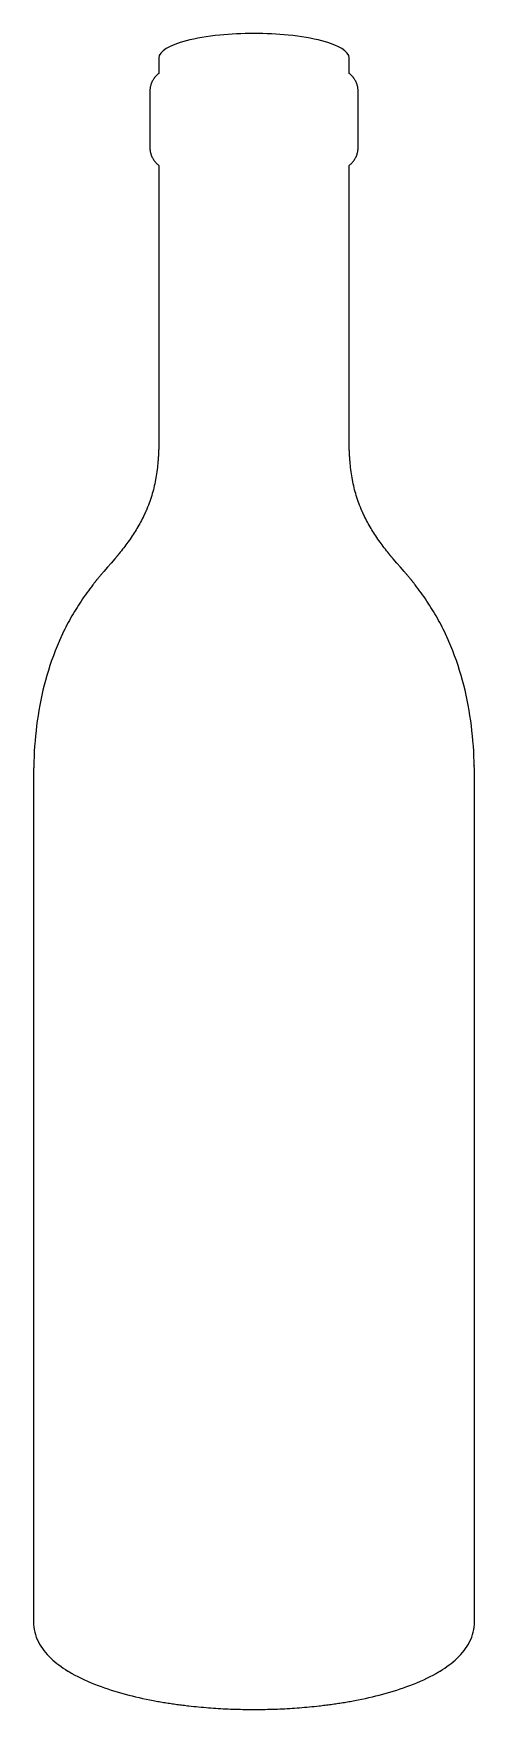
# Model space of a CAD drawing. Extents: x 541 to 877, y 70 to 1347.
import ezdxf

# ---------------------------------------------------------------- set-up
doc = ezdxf.new("R2010")
doc.units = 0
doc.header["$MEASUREMENT"] = 0
doc.layers.add('Poly', color=3, linetype='CONTINUOUS')

msp = doc.modelspace()

# ---------------------------------------------------------------- linework, layer by layer
at = {"layer": 'Poly', "color": 0, "true_color": 0x000000}
msp.add_lwpolyline([(876.3936, 789.3783), (876.390739, 789.48231), (876.388147, 789.586566), (876.385813, 789.691032), (876.383725, 789.795675), (876.381871, 789.900458), (876.380241, 790.005347), (876.378821, 790.110306), (876.3776, 790.2153), (876.377213, 790.251523), (876.376194, 790.347019), (876.374752, 790.48203), (876.3731, 790.6368), (876.371448, 790.79157), (876.370006, 790.926581), (876.368987, 791.022077), (876.3686, 791.0583), (876.367334, 791.163292), (876.365788, 791.268238), (876.363959, 791.373089), (876.36185, 791.4778), (876.359459, 791.582323), (876.356787, 791.686613), (876.353834, 791.79062), (876.3506, 791.8943), (876.187002, 795.927128), (875.975194, 799.922738), (875.715151, 803.881316), (875.40685, 807.80305), (875.050268, 811.688128), (874.645381, 815.536738), (874.192166, 819.349066), (873.6906, 823.1253), (873.103719, 827.104038), (872.462053, 831.042394), (871.765567, 834.940577), (871.014225, 838.7988), (870.207993, 842.617273), (869.346834, 846.396206), (868.430715, 850.135812), (867.4596, 853.8363), (866.381096, 857.680423), (865.241819, 861.481972), (864.041745, 865.241216), (862.78085, 868.958425), (861.459112, 872.633868), (860.076506, 876.267816), (858.63301, 879.860536), (857.1286, 883.4123), (857.05336, 883.585267), (856.978366, 883.758409), (856.903582, 883.931716), (856.828975, 884.105175), (856.754508, 884.278775), (856.680147, 884.452503), (856.605856, 884.626349), (856.5316, 884.8003), (856.457014, 884.974296), (856.382475, 885.148269), (856.307936, 885.322195), (856.23335, 885.49605), (856.15867, 885.669812), (856.08385, 885.843456), (856.008842, 886.01696), (855.9336, 886.1903), (855.858079, 886.363452), (855.782241, 886.536394), (855.706051, 886.709101), (855.629475, 886.88155), (855.552477, 887.053718), (855.475022, 887.225581), (855.397075, 887.397116), (855.3186, 887.5683), (854.502422, 889.314638), (853.670178, 891.050441), (852.821926, 892.775767), (851.957725, 894.490675), (851.077633, 896.195224), (850.181709, 897.889472), (849.270012, 899.573478), (848.3426, 901.2473), (847.394598, 902.918823), (846.430834, 904.580175), (845.451297, 906.231402), (844.455975, 907.87255), (843.444856, 909.503667), (842.417928, 911.1248), (841.37518, 912.735995), (840.3166, 914.3373), (839.244899, 915.925058), (838.157553, 917.503113), (837.054575, 919.071511), (835.935975, 920.6303), (834.801766, 922.179527), (833.651959, 923.719238), (832.486567, 925.24948), (831.3056, 926.7703), (830.968709, 927.19906), (830.630787, 927.627316), (830.291834, 928.055032), (829.95185, 928.482175), (829.610834, 928.908708), (829.268788, 929.334597), (828.925709, 929.759806), (828.5816, 930.1843), (828.237198, 930.606968), (827.891694, 931.028956), (827.545018, 931.450241), (827.1971, 931.8708), (826.84787, 932.290609), (826.497256, 932.709644), (826.14519, 933.127882), (825.7916, 933.5453), (825.438393, 933.960089), (825.083756, 934.374175), (824.727666, 934.787511), (824.3701, 935.20005), (824.011034, 935.611745), (823.650444, 936.02255), (823.288307, 936.432417), (822.9246, 936.8413), (820.1896, 940.0023), (817.4536, 943.1633), (814.7176, 946.3253), (814.669002, 946.383308), (814.540881, 946.536238), (814.359745, 946.752448), (814.1521, 947.0003), (813.944455, 947.248152), (813.763319, 947.464363), (813.635198, 947.617292), (813.5866, 947.6753), (813.444952, 947.844751), (813.303537, 948.014097), (813.162405, 948.183325), (813.0216, 948.352425), (812.88117, 948.521384), (812.741163, 948.690191), (812.601623, 948.858833), (812.4626, 949.0273), (812.321512, 949.198577), (812.181022, 949.369644), (812.041164, 949.540476), (811.901975, 949.71105), (811.763489, 949.881343), (811.625741, 950.051331), (811.488766, 950.220991), (811.3526, 950.3903), (810.457694, 951.511548), (809.578913, 952.626972), (808.716162, 953.736841), (807.86935, 954.841425), (807.038381, 955.940993), (806.223162, 957.035816), (805.4236, 958.126161), (804.6396, 959.2123), (803.811434, 960.378556), (803.000834, 961.540534), (802.207649, 962.698552), (801.431725, 963.852925), (800.672911, 965.00397), (799.931053, 966.152003), (799.206, 967.297341), (798.4976, 968.4403), (797.761776, 969.654991), (797.044444, 970.867831), (796.34544, 972.079218), (795.6646, 973.28955), (795.00176, 974.499226), (794.356756, 975.708644), (793.729424, 976.918202), (793.1196, 978.1283), (793.021254, 978.327097), (792.923459, 978.525988), (792.826204, 978.724972), (792.729475, 978.92405), (792.633262, 979.123222), (792.537553, 979.322488), (792.442336, 979.521847), (792.3476, 979.7213), (792.253289, 979.921265), (792.159366, 980.121394), (792.06584, 980.321663), (791.972725, 980.52205), (791.880032, 980.72253), (791.787772, 980.923081), (791.695957, 981.123679), (791.6046, 981.3243), (791.513286, 981.525675), (791.422334, 981.72705), (791.331735, 981.928425), (791.241475, 982.1298), (791.151543, 982.331175), (791.061928, 982.53255), (790.972618, 982.733925), (790.8836, 982.9353), (790.26443, 984.377009), (789.668241, 985.823347), (789.094762, 987.275005), (788.543725, 988.732675), (788.01486, 990.197048), (787.507897, 991.668816), (787.022567, 993.148669), (786.5586, 994.6373), (786.122112, 996.114573), (785.705756, 997.60155), (785.309323, 999.098839), (784.9326, 1000.60705), (784.575377, 1002.126792), (784.237444, 1003.658675), (783.918588, 1005.203308), (783.6186, 1006.7613), (783.349912, 1008.256845), (783.097912, 1009.765597), (782.862319, 1011.288107), (782.64285, 1012.824925), (782.439225, 1014.376603), (782.251163, 1015.943691), (782.078381, 1017.526739), (781.9206, 1019.1263), (781.850852, 1019.895677), (781.784116, 1020.668628), (781.720403, 1021.445259), (781.659725, 1022.225675), (781.602094, 1023.009982), (781.547522, 1023.798284), (781.49602, 1024.590689), (781.4476, 1025.3873), (781.403633, 1026.156907), (781.362491, 1026.930534), (781.324184, 1027.708263), (781.288725, 1028.490175), (781.256125, 1029.276353), (781.226397, 1030.066878), (781.199551, 1030.861833), (781.1756, 1031.6613), (781.15587, 1032.431425), (781.138694, 1033.205863), (781.124096, 1033.984706), (781.1121, 1034.76805), (781.102729, 1035.555988), (781.096006, 1036.348613), (781.091955, 1037.146019), (781.0906, 1037.9483), (781.0906, 1041.2453), (781.0906, 1044.5433), (781.0906, 1047.8403), (781.0906, 1054.3173), (781.0906, 1060.7943), (781.0906, 1067.2703), (781.0906, 1069.6303), (781.0906, 1071.9903), (781.0906, 1074.3503), (781.0906, 1131.6023), (781.0906, 1188.8543), (781.0906, 1246.1063), (781.611004, 1246.513271), (782.115084, 1246.939566), (782.602266, 1247.384634), (783.071975, 1247.847925), (783.523637, 1248.328888), (783.956678, 1248.826972), (784.370524, 1249.341626), (784.7646, 1249.8723), (785.135151, 1250.413005), (785.485194, 1250.968253), (785.81419, 1251.537493), (786.1216, 1252.120175), (786.406885, 1252.715747), (786.669506, 1253.323659), (786.908924, 1253.943361), (787.1246, 1254.5743), (787.310381, 1255.194277), (787.472912, 1255.823863), (787.611725, 1256.462542), (787.72635, 1257.1098), (787.816319, 1257.76512), (787.881162, 1258.427988), (787.920412, 1259.097886), (787.9336, 1259.7743), (787.9336, 1274.0043), (787.9336, 1288.2353), (787.9336, 1302.4653), (787.920412, 1303.141714), (787.881162, 1303.811613), (787.816319, 1304.47448), (787.72635, 1305.1298), (787.611725, 1305.777058), (787.472912, 1306.415738), (787.310381, 1307.045323), (787.1246, 1307.6653), (786.908924, 1308.296239), (786.669506, 1308.915941), (786.406885, 1309.523853), (786.1216, 1310.119425), (785.81419, 1310.702107), (785.485194, 1311.271347), (785.135151, 1311.826595), (784.7646, 1312.3673), (784.370524, 1312.897687), (783.956678, 1313.412206), (783.523637, 1313.910273), (783.071975, 1314.3913), (782.602266, 1314.854702), (782.115084, 1315.299894), (781.611004, 1315.726288), (781.0906, 1316.1333), (781.091202, 1316.301222), (781.092787, 1316.743925), (781.09503, 1317.369816), (781.0976, 1318.0873), (781.10017, 1318.804784), (781.102413, 1319.430675), (781.103998, 1319.873378), (781.1046, 1320.0413), (781.105159, 1320.209738), (781.106631, 1320.6538), (781.108713, 1321.281613), (781.1111, 1322.0013), (781.113487, 1322.720988), (781.115569, 1323.3488), (781.117041, 1323.792863), (781.1176, 1323.9613), (781.118159, 1324.129265), (781.119631, 1324.572081), (781.121713, 1325.198132), (781.1241, 1325.9158), (781.126487, 1326.633468), (781.128569, 1327.259519), (781.130041, 1327.702335), (781.1306, 1327.8703), (780.762233, 1329.760652), (779.68085, 1331.596863), (777.92203, 1333.369792), (775.52135, 1335.0703), (772.514389, 1336.689245), (768.936725, 1338.217488), (764.823936, 1339.645886), (760.2116, 1340.9653), (757.448252, 1341.647681), (754.548006, 1342.292034), (751.516932, 1342.896802), (748.3611, 1343.460425), (745.08658, 1343.981345), (741.699444, 1344.458003), (738.20576, 1344.888841), (734.6116, 1345.2723), (731.558412, 1345.553116), (728.443912, 1345.799456), (725.271569, 1346.010405), (722.04485, 1346.18505), (718.767225, 1346.322476), (715.442162, 1346.421769), (712.073131, 1346.482015), (708.6636, 1346.5023), (705.253368, 1346.482015), (701.883741, 1346.421769), (698.5582, 1346.322476), (695.280225, 1346.18505), (692.053297, 1346.010405), (688.880897, 1345.799456), (685.766504, 1345.553116), (682.7136, 1345.2723), (679.119397, 1344.888841), (675.6256, 1344.458003), (672.238303, 1343.981345), (668.9636, 1343.460425), (665.807584, 1342.896802), (662.77635, 1342.292034), (659.875991, 1341.647681), (657.1126, 1340.9653), (652.499934, 1339.645886), (648.386897, 1338.217488), (644.809055, 1336.689245), (641.801975, 1335.0703), (639.401223, 1333.369792), (637.642366, 1331.596863), (636.560969, 1329.760652), (636.1926, 1327.8703), (636.193116, 1327.702292), (636.194475, 1327.259363), (636.196397, 1326.633152), (636.1986, 1325.9153), (636.200803, 1325.197448), (636.202725, 1324.571238), (636.204084, 1324.128308), (636.2046, 1323.9603), (636.205116, 1323.79182), (636.206475, 1323.347644), (636.208397, 1322.719671), (636.2106, 1321.9998), (636.212803, 1321.279929), (636.214725, 1320.651956), (636.216084, 1320.20778), (636.2166, 1320.0393), (636.217159, 1319.871335), (636.218631, 1319.428519), (636.220713, 1318.802468), (636.2231, 1318.0848), (636.225487, 1317.367132), (636.227569, 1316.741081), (636.229041, 1316.298265), (636.2296, 1316.1303), (635.709614, 1315.723286), (635.206022, 1315.296878), (634.719375, 1314.85165), (634.250225, 1314.388175), (633.799121, 1313.907029), (633.366616, 1313.408784), (632.953258, 1312.894017), (632.5596, 1312.3633), (632.189752, 1311.822925), (631.840319, 1311.267925), (631.511838, 1310.698863), (631.20485, 1310.1163), (630.919893, 1309.5208), (630.657506, 1308.912925), (630.418229, 1308.293238), (630.2026, 1307.6623), (630.017479, 1307.042698), (629.855444, 1306.413488), (629.716987, 1305.775183), (629.6026, 1305.1283), (629.512776, 1304.473355), (629.448006, 1303.810863), (629.408784, 1303.141339), (629.3956, 1302.4653), (629.3956, 1288.2353), (629.3956, 1274.0043), (629.3956, 1259.7743), (629.408784, 1259.098261), (629.448006, 1258.428738), (629.512776, 1257.766245), (629.6026, 1257.1113), (629.716987, 1256.464417), (629.855444, 1255.826113), (630.017479, 1255.196902), (630.2026, 1254.5773), (630.418229, 1253.946363), (630.657506, 1253.326675), (630.919893, 1252.7188), (631.20485, 1252.1233), (631.511838, 1251.540738), (631.840319, 1250.971675), (632.189752, 1250.416675), (632.5596, 1249.8763), (632.953258, 1249.345624), (633.366616, 1248.830956), (633.799121, 1248.332835), (634.250225, 1247.8518), (634.719375, 1247.38839), (635.206022, 1246.943144), (635.709614, 1246.516601), (636.2296, 1246.1093), (636.2296, 1188.8563), (636.2296, 1131.6033), (636.2296, 1074.3503), (636.2296, 1071.9903), (636.2296, 1069.6303), (636.2296, 1067.2703), (636.2296, 1060.7943), (636.2296, 1054.3173), (636.2296, 1047.8403), (636.2296, 1044.5433), (636.2296, 1041.2453), (636.2296, 1037.9483), (636.228243, 1037.146017), (636.224178, 1036.348597), (636.217418, 1035.555935), (636.207975, 1034.767925), (636.19586, 1033.984462), (636.181084, 1033.205441), (636.163661, 1032.430755), (636.1436, 1031.6603), (636.119692, 1030.860833), (636.092959, 1030.065878), (636.063391, 1029.275353), (636.030975, 1028.489175), (635.9957, 1027.707263), (635.957553, 1026.929534), (635.916524, 1026.155907), (635.8726, 1025.3863), (635.824178, 1024.589359), (635.772663, 1023.796706), (635.718053, 1023.008226), (635.66035, 1022.2238), (635.599553, 1021.443312), (635.535663, 1020.666644), (635.468678, 1019.893679), (635.3986, 1019.1243), (635.241108, 1017.52507), (635.068475, 1015.942269), (634.880467, 1014.375359), (634.67685, 1012.8238), (634.457389, 1011.287054), (634.22185, 1009.764581), (633.969998, 1008.255843), (633.7016, 1006.7603), (633.401651, 1005.202308), (633.082881, 1003.657675), (632.745034, 1002.125792), (632.38785, 1000.60605), (632.011073, 999.097839), (631.614444, 997.60055), (631.197705, 996.113573), (630.7606, 994.6363), (630.296961, 993.147958), (629.811866, 991.668253), (629.305043, 990.19654), (628.776225, 988.732175), (628.225141, 987.274513), (627.651522, 985.822909), (627.055098, 984.37672), (626.4356, 982.9353), (626.346957, 982.733884), (626.258022, 982.532409), (626.168782, 982.330911), (626.079225, 982.129425), (625.98934, 981.927986), (625.899116, 981.726628), (625.808539, 981.525388), (625.7176, 981.3243), (625.626573, 981.123347), (625.535006, 980.922488), (625.442924, 980.721722), (625.35035, 980.52105), (625.257307, 980.320472), (625.163819, 980.119988), (625.069909, 979.919597), (624.9756, 979.7193), (624.880907, 979.520552), (624.785803, 979.321816), (624.690254, 979.123103), (624.594225, 978.924425), (624.49768, 978.725794), (624.400584, 978.527222), (624.302903, 978.32872), (624.2046, 978.1303), (623.59383, 976.919874), (622.965881, 975.710081), (622.320541, 974.500523), (621.6576, 973.2908), (620.976846, 972.080515), (620.278069, 970.869269), (619.561057, 969.656663), (618.8256, 968.4423), (618.1172, 967.299009), (617.392147, 966.153409), (616.650289, 965.005161), (615.891475, 963.853925), (615.115551, 962.699361), (614.322366, 961.541128), (613.511766, 960.378888), (612.6836, 959.2123), (611.899641, 958.126489), (611.100178, 957.036378), (610.285082, 955.941696), (609.454225, 954.842175), (608.607477, 953.737544), (607.744709, 952.627534), (606.865793, 951.511876), (605.9706, 950.3903), (605.834809, 950.221368), (605.698209, 950.052097), (605.560836, 949.882521), (605.422725, 949.712675), (605.283911, 949.542595), (605.144428, 949.372316), (605.004313, 949.201872), (604.8636, 949.0313), (604.724952, 948.863167), (604.585787, 948.6948), (604.446155, 948.526245), (604.3061, 948.35755), (604.16567, 948.188761), (604.024912, 948.019925), (603.883873, 947.851089), (603.7426, 947.6823), (603.694131, 947.624464), (603.56635, 947.471988), (603.385694, 947.256417), (603.1786, 947.0093), (602.971506, 946.762183), (602.79085, 946.546613), (602.663069, 946.394136), (602.6146, 946.3363), (599.8766, 943.1703), (597.1386, 940.0043), (594.4006, 936.8393), (594.036891, 936.430747), (593.674741, 936.021128), (593.314114, 935.610501), (592.954975, 935.198925), (592.597289, 934.786458), (592.241022, 934.373159), (591.886137, 933.959087), (591.5326, 933.5443), (591.17934, 933.12688), (590.827522, 932.708628), (590.477086, 932.289556), (590.127975, 931.869675), (589.780129, 931.448997), (589.433491, 931.027534), (589.088, 930.605298), (588.7436, 930.1823), (588.399534, 929.757847), (588.056569, 929.332738), (587.714682, 928.906972), (587.37385, 928.48055), (587.034049, 928.053472), (586.695256, 927.625738), (586.357448, 927.197347), (586.0206, 926.7683), (584.839918, 925.24781), (583.674647, 923.717816), (582.524821, 922.178282), (581.390475, 920.629175), (580.271645, 919.070458), (579.168366, 917.502097), (578.080672, 915.924056), (577.0086, 914.3363), (575.949979, 912.735325), (574.907131, 911.124378), (573.88008, 909.503423), (572.86885, 907.872425), (571.873463, 906.231349), (570.893944, 904.580159), (569.930315, 902.918821), (568.9826, 901.2473), (568.055231, 899.573478), (567.143647, 897.889472), (566.247883, 896.195224), (565.367975, 894.490675), (564.503957, 892.775767), (563.655866, 891.050441), (562.823735, 889.314638), (562.0076, 887.5683), (561.92875, 887.397073), (561.850428, 887.225425), (561.772598, 887.053402), (561.695225, 886.88105), (561.618274, 886.708417), (561.541709, 886.53555), (561.465496, 886.362495), (561.3896, 886.1893), (561.31436, 886.01629), (561.239366, 885.843034), (561.164582, 885.669568), (561.089975, 885.495925), (561.015508, 885.322142), (560.941147, 885.148253), (560.866856, 884.974294), (560.7926, 884.8003), (560.718389, 884.626677), (560.644225, 884.453066), (560.570061, 884.279478), (560.49585, 884.105925), (560.421545, 883.932419), (560.3471, 883.758972), (560.272467, 883.585595), (560.1976, 883.4123), (558.693145, 879.860536), (557.249522, 876.267816), (555.866719, 872.633868), (554.544725, 868.958425), (553.283528, 865.241216), (552.083116, 861.481972), (550.943477, 857.680423), (549.8646, 853.8363), (548.893155, 850.135812), (547.976788, 846.396206), (547.115452, 842.617273), (546.3091, 838.7988), (545.557686, 834.940577), (544.861162, 831.042394), (544.219483, 827.104038), (543.6326, 823.1253), (543.13108, 819.349066), (542.678006, 815.536738), (542.273354, 811.688128), (541.9171, 807.80305), (541.609221, 803.881316), (541.349694, 799.922738), (541.138495, 795.927128), (540.9756, 791.8943), (540.971704, 791.79062), (540.968241, 791.686613), (540.965176, 791.582323), (540.962475, 791.4778), (540.960102, 791.373089), (540.958022, 791.268238), (540.9562, 791.163292), (540.9546, 791.0583), (540.95417, 791.022077), (540.953037, 790.926581), (540.951436, 790.79157), (540.9496, 790.6368), (540.947764, 790.48203), (540.946163, 790.347019), (540.94503, 790.251523), (540.9446, 790.2153), (540.943426, 790.110306), (540.942147, 790.005347), (540.94075, 789.900458), (540.939225, 789.795675), (540.937559, 789.691032), (540.935741, 789.586566), (540.933758, 789.48231), (540.9316, 789.3783), (540.920778, 788.984874), (540.910084, 788.591331), (540.899555, 788.197648), (540.889225, 787.8038), (540.879129, 787.409765), (540.869303, 787.015519), (540.859782, 786.621038), (540.8506, 786.2263), (540.841746, 785.832823), (540.833209, 785.439113), (540.825024, 785.04512), (540.817225, 784.6508), (540.809848, 784.256105), (540.802928, 783.860988), (540.7965, 783.465402), (540.7906, 783.0693), (540.785592, 782.676767), (540.7811, 782.283659), (540.77717, 781.889966), (540.77385, 781.495675), (540.771186, 781.100775), (540.769225, 780.705253), (540.768014, 780.309099), (540.7676, 779.9123), (540.7676, 762.7563), (540.7676, 745.5993), (540.7676, 728.4423), (540.7676, 727.5413), (540.7676, 726.6393), (540.7676, 725.7363), (540.7676, 705.4783), (540.7676, 685.2193), (540.7676, 664.9593), (540.7676, 664.0573), (540.7676, 663.1543), (540.7676, 662.2523), (540.7676, 641.9923), (540.7676, 621.7323), (540.7676, 601.4743), (540.7676, 600.5713), (540.7676, 599.6703), (540.7676, 598.7683), (540.7676, 578.5093), (540.7676, 558.2503), (540.7676, 537.9923), (540.7676, 537.0903), (540.7676, 536.1883), (540.7676, 535.2853), (540.7676, 515.0253), (540.7676, 494.7673), (540.7676, 474.5083), (540.7676, 473.6063), (540.7676, 472.7043), (540.7676, 471.8023), (540.7676, 451.5433), (540.7676, 431.2833), (540.7676, 411.0243), (540.7676, 410.1223), (540.7676, 409.2203), (540.7676, 408.3173), (540.7676, 388.0583), (540.7676, 367.7993), (540.7676, 347.5403), (540.7676, 346.6383), (540.7676, 345.7363), (540.7676, 344.8343), (540.7676, 324.5753), (540.7676, 304.3163), (540.7676, 284.0583), (540.7676, 283.1553), (540.7676, 282.2533), (540.7676, 281.3523), (540.7676, 261.0923), (540.7676, 240.8313), (540.7676, 220.5713), (540.7676, 219.6683), (540.7676, 218.7663), (540.7676, 217.8623), (540.7676, 197.6063), (540.7676, 177.3493), (540.7676, 157.0913), (540.7676, 156.1893), (540.7676, 155.2853), (540.7676, 154.3823), (540.7676, 148.5913), (540.7676, 142.7993), (540.7676, 137.0083), (540.828309, 134.981905), (541.009147, 132.985769), (541.30818, 131.01996), (541.723475, 129.08455), (542.253098, 127.179609), (542.895116, 125.305206), (543.647594, 123.461413), (544.5086, 121.6483), (545.409885, 119.98129), (546.402694, 118.341034), (547.485455, 116.727568), (548.6566, 115.140925), (549.914557, 113.581142), (551.257756, 112.048253), (552.684627, 110.542294), (554.1936, 109.0633), (555.579471, 107.791821), (557.025881, 106.540909), (558.531776, 105.310599), (560.0961, 104.100925), (561.717799, 102.911923), (563.395819, 101.743628), (565.129104, 100.596075), (566.9166, 99.4693), (567.044377, 99.390687), (567.172694, 99.312331), (567.301526, 99.23421), (567.43085, 99.1563), (567.560643, 99.078577), (567.690881, 99.001019), (567.821541, 98.923601), (567.9526, 98.8463), (568.082866, 98.770177), (568.213413, 98.694066), (568.344241, 98.617978), (568.47535, 98.541925), (568.606741, 98.465919), (568.738412, 98.389972), (568.870366, 98.314095), (569.0026, 98.2383), (569.048018, 98.212648), (569.167756, 98.145019), (569.337041, 98.049405), (569.5311, 97.9398), (569.725159, 97.830195), (569.894444, 97.734581), (570.014182, 97.666952), (570.0596, 97.6413), (572.309612, 96.395218), (574.627569, 95.177706), (577.011854, 93.988741), (579.46085, 92.8283), (581.97294, 91.696359), (584.546506, 90.592894), (587.179932, 89.517882), (589.8716, 88.4713), (592.326297, 87.559868), (594.825116, 86.671347), (597.366895, 85.805771), (599.950475, 84.963175), (602.574696, 84.143595), (605.238397, 83.347066), (607.940418, 82.573622), (610.6796, 81.8233), (613.244912, 81.150275), (615.840225, 80.496972), (618.4646, 79.863427), (621.1171, 79.249675), (623.796787, 78.655751), (626.502725, 78.081691), (629.233975, 77.527529), (631.9896, 76.9933), (633.100383, 76.785273), (634.214928, 76.580456), (635.333153, 76.378874), (636.454975, 76.18055), (637.580313, 75.985507), (638.709084, 75.793769), (639.841207, 75.605359), (640.9766, 75.4203), (642.094557, 75.241472), (643.215631, 75.065738), (644.339752, 74.893097), (645.46685, 74.72355), (646.596854, 74.557097), (647.729694, 74.393738), (648.865299, 74.233472), (650.0036, 74.0763), (651.127278, 73.924753), (652.253522, 73.776113), (653.382274, 73.630378), (654.513475, 73.48755), (655.647067, 73.347628), (656.782991, 73.210613), (657.921188, 73.076503), (659.0616, 72.9453), (660.912705, 72.740277), (662.769131, 72.542988), (664.630666, 72.35348), (666.4971, 72.1718), (668.368221, 71.997995), (670.243819, 71.832113), (672.123682, 71.674198), (674.0076, 71.5243), (675.870518, 71.384148), (677.736881, 71.251706), (679.606479, 71.126999), (681.4791, 71.01005), (683.354534, 70.900882), (685.232569, 70.799519), (687.112995, 70.705984), (688.9956, 70.6203), (690.867049, 70.542857), (692.740256, 70.473253), (694.61501, 70.411454), (696.4911, 70.357425), (698.368315, 70.31113), (700.246444, 70.272534), (702.125276, 70.241603), (704.0046, 70.2183), (704.071287, 70.217655), (704.2471, 70.215956), (704.495662, 70.213554), (704.7806, 70.2108), (705.065538, 70.208046), (705.3141, 70.205644), (705.489912, 70.203945), (705.5566, 70.2033), (705.75052, 70.201056), (705.944522, 70.198847), (706.138594, 70.196708), (706.332725, 70.194675), (706.526903, 70.192782), (706.721116, 70.191066), (706.915352, 70.18956), (707.1096, 70.1883), (707.30385, 70.186851), (707.4981, 70.185519), (707.69235, 70.184327), (707.8866, 70.1833), (708.08085, 70.18246), (708.2751, 70.181831), (708.46935, 70.181437), (708.6636, 70.1813), (708.857475, 70.181437), (709.05135, 70.181831), (709.245225, 70.18246), (709.4391, 70.1833), (709.632975, 70.184327), (709.82685, 70.185519), (710.020725, 70.186851), (710.2146, 70.1883), (710.408764, 70.18956), (710.602787, 70.191066), (710.796717, 70.192782), (710.9906, 70.194675), (711.184483, 70.196708), (711.378412, 70.198847), (711.572436, 70.201056), (711.7666, 70.2033), (711.960477, 70.205216), (712.154366, 70.207191), (712.348278, 70.209189), (712.542225, 70.211175), (712.736219, 70.213114), (712.930272, 70.214972), (713.124395, 70.216712), (713.3186, 70.2183), (715.198211, 70.241603), (717.077178, 70.272534), (718.955325, 70.31113), (720.832475, 70.357425), (722.708454, 70.411454), (724.583084, 70.473253), (726.456192, 70.542857), (728.3276, 70.6203), (730.210204, 70.705984), (732.090616, 70.799519), (733.968614, 70.900882), (735.843975, 71.01005), (737.716477, 71.126999), (739.585897, 71.251706), (741.452012, 71.384148), (743.3146, 71.5243), (745.198518, 71.674198), (747.078381, 71.832113), (748.953979, 71.997995), (750.8251, 72.1718), (752.691534, 72.35348), (754.553069, 72.542988), (756.409495, 72.740277), (758.2606, 72.9453), (759.401055, 73.076503), (760.539366, 73.210613), (761.67545, 73.347628), (762.809225, 73.48755), (763.94061, 73.630378), (765.069522, 73.776113), (766.195879, 73.924753), (767.3196, 74.0763), (768.457901, 74.233472), (769.593506, 74.393738), (770.726346, 74.557097), (771.85635, 74.72355), (772.983448, 74.893097), (774.107569, 75.065738), (775.228643, 75.241472), (776.3466, 75.4203), (777.481991, 75.605359), (778.6141, 75.793769), (779.742834, 75.985507), (780.8681, 76.18055), (781.989803, 76.378874), (783.10785, 76.580456), (784.222147, 76.785273), (785.3326, 76.9933), (788.088227, 77.527529), (790.819491, 78.081691), (793.525465, 78.655751), (796.205225, 79.249675), (798.857844, 79.863427), (801.482397, 80.496972), (804.077957, 81.150275), (806.6436, 81.8233), (809.383071, 82.573622), (812.085241, 83.347066), (814.748996, 84.143595), (817.373225, 84.963175), (819.956813, 85.805771), (822.498647, 86.671347), (824.997614, 87.559868), (827.4526, 88.4713), (830.143938, 89.517595), (832.777116, 90.592472), (835.350504, 91.695919), (837.862475, 92.827925), (840.311399, 93.988478), (842.695647, 95.177566), (845.01359, 96.395177), (847.2636, 97.6413), (847.395928, 97.715927), (847.528163, 97.790566), (847.660303, 97.865228), (847.79235, 97.939925), (847.924303, 98.014669), (848.056162, 98.089472), (848.187928, 98.164345), (848.3196, 98.2393), (848.451592, 98.315054), (848.583537, 98.390831), (848.715389, 98.466655), (848.8471, 98.54255), (848.978623, 98.618538), (849.109913, 98.694644), (849.24092, 98.77089), (849.3716, 98.8473), (849.502329, 98.924271), (849.632741, 99.001441), (849.762801, 99.078821), (849.892475, 99.156425), (850.021727, 99.234263), (850.150522, 99.312347), (850.278825, 99.390689), (850.4066, 99.4693), (852.194424, 100.596075), (853.927944, 101.743628), (855.606104, 102.911923), (857.22785, 104.100925), (858.792127, 105.310599), (860.297881, 106.540909), (861.744057, 107.791821), (863.1296, 109.0633), (864.638901, 110.542294), (866.066006, 112.048253), (867.409346, 113.581142), (868.66735, 115.140925), (869.838448, 116.727568), (870.921069, 118.341034), (871.913643, 119.98129), (872.8146, 121.6483), (873.675563, 123.461413), (874.427928, 125.305206), (875.069786, 127.179609), (875.599225, 129.08455), (876.014336, 131.01996), (876.313209, 132.985769), (876.493934, 134.981905), (876.5546, 137.0083), (876.5546, 142.7993), (876.5546, 148.5913), (876.5546, 154.3823), (876.5546, 155.2853), (876.5546, 156.1893), (876.5546, 157.0913), (876.5546, 177.3493), (876.5546, 197.6063), (876.5546, 217.8623), (876.5546, 218.7663), (876.5546, 219.6683), (876.5546, 220.5713), (876.5546, 240.8313), (876.5546, 261.0923), (876.5546, 281.3523), (876.5546, 282.2533), (876.5546, 283.1553), (876.5546, 284.0583), (876.5546, 304.3163), (876.5546, 324.5753), (876.5546, 344.8343), (876.5546, 345.7363), (876.5546, 346.6383), (876.5546, 347.5403), (876.5546, 367.7993), (876.5546, 388.0583), (876.5546, 408.3173), (876.5546, 409.2203), (876.5546, 410.1223), (876.5546, 411.0243), (876.5546, 431.2833), (876.5546, 451.5433), (876.5546, 471.8023), (876.5546, 472.7043), (876.5546, 473.6063), (876.5546, 474.5083), (876.5546, 494.7673), (876.5546, 515.0253), (876.5546, 535.2853), (876.5546, 536.1883), (876.5546, 537.0903), (876.5546, 537.9923), (876.5546, 558.2503), (876.5546, 578.5093), (876.5546, 598.7683), (876.5546, 599.6703), (876.5546, 600.5713), (876.5546, 601.4743), (876.5546, 621.7323), (876.5546, 641.9923), (876.5546, 662.2523), (876.5546, 663.1543), (876.5546, 664.0573), (876.5546, 664.9593), (876.5546, 685.2193), (876.5546, 705.4783), (876.5546, 725.7363), (876.5546, 726.6393), (876.5546, 727.5413), (876.5546, 728.4423), (876.5546, 745.5993), (876.5546, 762.7563), (876.5546, 779.9123), (876.554229, 780.309099), (876.553131, 780.705253), (876.55133, 781.100775), (876.54885, 781.495675), (876.545713, 781.889966), (876.541944, 782.283659), (876.537565, 782.676767), (876.5326, 783.0693), (876.526743, 783.465402), (876.520428, 783.860988), (876.513668, 784.256105), (876.506475, 784.6508), (876.49886, 785.04512), (876.490834, 785.439113), (876.482411, 785.832823), (876.4736, 786.2263), (876.46442, 786.621038), (876.454913, 787.015519), (876.445123, 787.409765), (876.4351, 787.8038), (876.424889, 788.197648), (876.414537, 788.591331), (876.404092, 788.984874), (876.3936, 789.3783), (876.404092, 788.984874), (876.3936, 789.3783)], dxfattribs=at)

doc.saveas('drawing.dxf')
